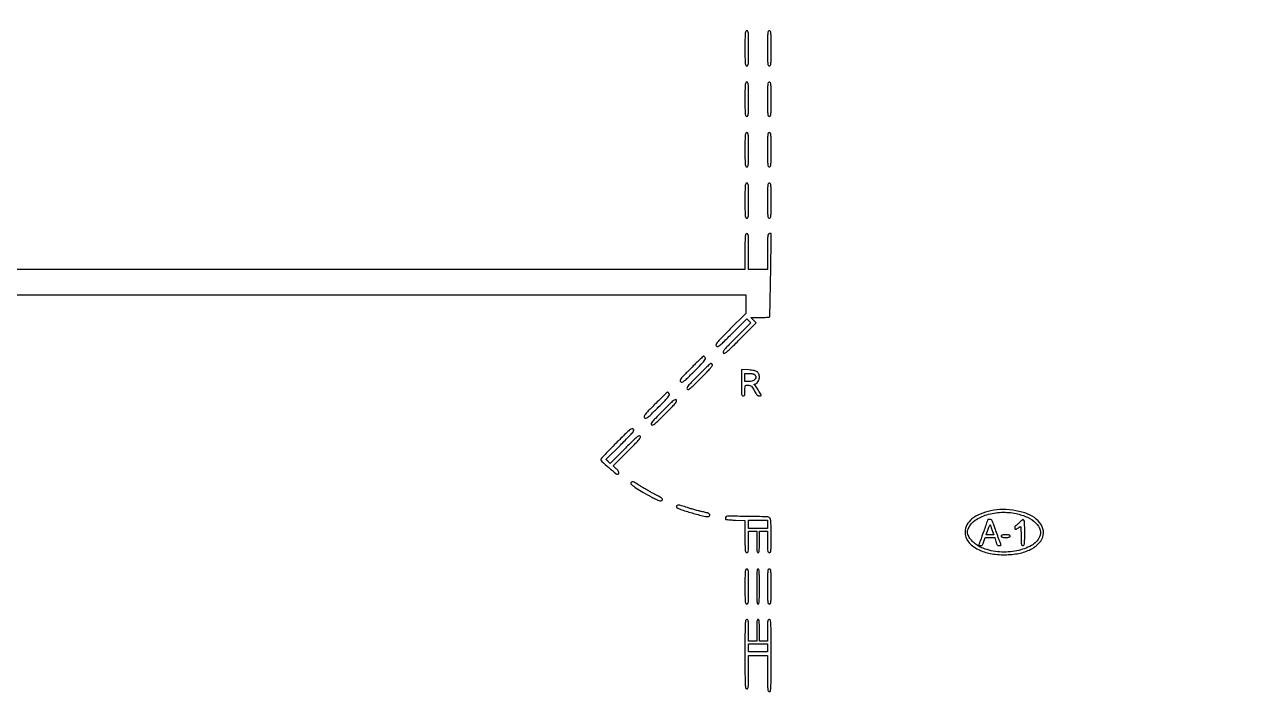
# Model space of a CAD drawing. Extents: x 0 to 1066, y 0 to 761.
# Drawn here: x 151.7 to 267.2, y 199.5 to 262.7 of the extents above; entities that cross this region are included whole.
import ezdxf

# ---------------------------------------------------------------- set-up
doc = ezdxf.new("R2010")
doc.units = 0
doc.header["$MEASUREMENT"] = 0

msp = doc.modelspace()

# ---------------------------------------------------------------- linework, layer by layer
for points in [[(183.390323, 95.266879, 0.000001), (192.989143, 95.254457, 0.000118)], [(352.558836, 95.240684, -0.000004), (375.624384, 95.211821, -0.198594)], [(479.458836, 95.240684, -0.000004), (502.524384, 95.211821, -0.198594)], [(289.192229, 95.24091, -0.000004), (312.172908, 95.212432, -0.198597)], [(393.551703, 95.267421, -0.000028), (416.092229, 95.24091, -0.000004), (439.072908, 95.212432, -0.198597)], [(542.992229, 95.24091, -0.000004), (565.972908, 95.212432, -0.198597)], [(606.442229, 95.24091, -0.000004), (629.422908, 95.212432, -0.198597)], [(669.892229, 95.24091, -0.000004), (692.872908, 95.212432, -0.198597)], [(119.687361, 366.639835, -0.000014), (111.744029, 365.646938, -0.000004), (103.636415, 364.633797, -0.031087)], [(375.823742, 112.056445, -0.000003), (375.794083, 98.149601, -0.198357)], [(119.687361, 303.189835, -0.000014), (111.744029, 302.196938, -0.000004), (103.636415, 301.183797, -0.031087)], [(119.687361, 239.739835, -0.000014), (111.744029, 238.746938, -0.000004), (103.636415, 237.733797, -0.031087)], [(151.90136, 126.727696, 0.000007), (163.955628, 114.675766, 0.000012), (174.108223, 104.525945)], [(247.69479, 97.969724, -0.000011), (217.15153, 97.968336, -0.000022), (186.984277, 97.968962, -0.015973)], [(136.5444, 237.3876), (177.9561, 237.3876), (219.3678, 237.3876), (219.3678, 236.521332), (219.3678, 235.655064), (217.910413, 234.19589, 0.001736), (216.999704, 233.277709, 0.0234), (216.683716, 232.925363, 0.082721), (216.570124, 232.726597, 0.292846), (216.600129, 232.589614, 0.281249), (216.733833, 232.55731, 0.091489), (216.920455, 232.65775, 0.025244), (217.248287, 232.949183, 0.001875), (218.099136, 233.792435), (219.451041, 235.142359), (219.6404, 234.953), (219.829759, 234.763641), (218.479835, 233.411736, 0.002303), (217.699024, 232.622541, 0.021106), (217.376124, 232.264074, 0.054019), (217.237789, 232.054355, 0.326008), (217.256769, 231.932974, 0.336318), (217.381106, 231.915892, 0.047021), (217.608455, 232.073546, 0.019327), (217.997997, 232.428473, 0.002107), (218.859003, 233.283302), (220.334379, 234.760487), (220.089062, 235.016544), (219.843744, 235.2726), (220.700579, 235.2726, 0.006924), (221.031661, 235.277185, 0.010794), (221.316568, 235.291238, 0.005221), (221.554484, 235.310627, 0.24257), (221.594348, 235.33605, 0.126055), (221.609928, 235.390985, 0.000165), (221.638378, 236.517806, 0.001414), (221.666291, 237.781487, 0.000869), (221.692372, 239.26995), (221.753463, 243.1404), (221.575832, 243.1404, 0.270383), (221.473716, 243.080824, 0.102841), (221.42157, 242.917789, 0.024692), (221.401433, 242.553513, 0.001463), (221.3982, 241.4484), (221.3982, 239.7564), (220.5099, 239.7564), (219.6216, 239.7564), (219.6216, 241.4484, 0.001547), (219.618248, 242.531875, 0.023375), (219.598335, 242.90775, 0.089188), (219.549259, 243.07999, 0.286287), (219.4524, 243.1404, 0.286287), (219.355541, 243.07999, 0.089188), (219.306465, 242.90775, 0.023375), (219.286552, 242.531875, 0.001547), (219.2832, 241.4484), (219.2832, 239.7564), (181.23435, 239.75644, -0.000135), (165.936363, 239.760576, -0.000158), (151.436115, 239.772989, -0.000139), (139.182204, 239.790755, -0.00098)], [(239.20585, 95.205082, -0.000005), (248.794953, 95.18257, -0.198296)]]:
    msp.add_lwpolyline(points, format="xyb")
for points in [[(409.06215, 749.15415), (40.8618, 749.132981), (40.8618, 380.65769), (40.8618, 12.1824), (501.2973, 12.1824), (961.7328, 12.1824), (961.7328, 380.646631), (961.7328, 749.110861), (961.41555, 749.1633, 0.040886), (961.153339, 749.184871, 0.000002), (934.190609, 749.194398, 0.000089), (904.448031, 749.199508, 0.000054), (869.1804, 749.195529, -0.000029), (813.61687, 749.186499, -0.000004), (696.10453, 749.175037, -0.000004), (556.774728, 749.163736, -0.000004)], [(219.2832, 260.5257, 0.001596), (219.286568, 259.470467, 0.023961), (219.306519, 259.103363, 0.091778), (219.355771, 258.93541, 0.282824), (219.4524, 258.876, 0.282824), (219.549029, 258.93541, 0.091778), (219.598281, 259.103363, 0.023961), (219.618232, 259.470467, 0.001596), (219.6216, 260.5257, 0.001596), (219.618232, 261.580933, 0.023961), (219.598281, 261.948037, 0.091778), (219.549029, 262.11599, 0.282824), (219.4524, 262.1754, 0.282824), (219.355771, 262.11599, 0.091778), (219.306519, 261.948037, 0.023961), (219.286568, 261.580933, 0.001596)], [(221.3982, 260.5257, 0.001596), (221.401568, 259.470467, 0.023961), (221.421519, 259.103363, 0.091778), (221.470771, 258.93541, 0.282824), (221.5674, 258.876, 0.282824), (221.664029, 258.93541, 0.091778), (221.713281, 259.103363, 0.023961), (221.733232, 259.470467, 0.001596), (221.7366, 260.5257, 0.001596), (221.733232, 261.580933, 0.023961), (221.713281, 261.948037, 0.091778), (221.664029, 262.11599, 0.282824), (221.5674, 262.1754, 0.282824), (221.470771, 262.11599, 0.091778), (221.421519, 261.948037, 0.023961), (221.401568, 261.580933, 0.001596)], [(219.2832, 255.7458, 0.001648), (219.286584, 254.718809, 0.024577), (219.306576, 254.360475, 0.094461), (219.356001, 254.196789, 0.279234), (219.4524, 254.1384, 0.279234), (219.548799, 254.196789, 0.094461), (219.598224, 254.360475, 0.024577), (219.618216, 254.718809, 0.001648), (219.6216, 255.7458, 0.001648), (219.618216, 256.772791, 0.024577), (219.598224, 257.131125, 0.094461), (219.548799, 257.294811, 0.279234), (219.4524, 257.3532, 0.279234), (219.356001, 257.294811, 0.094461), (219.306576, 257.131125, 0.024577), (219.286584, 256.772791, 0.001648)], [(221.3982, 255.7458, 0.001648), (221.401584, 254.718809, 0.024577), (221.421576, 254.360475, 0.094461), (221.471001, 254.196789, 0.279234), (221.5674, 254.1384, 0.279234), (221.663799, 254.196789, 0.094461), (221.713224, 254.360475, 0.024577), (221.733216, 254.718809, 0.001648), (221.7366, 255.7458, 0.001648), (221.733216, 256.772791, 0.024577), (221.713224, 257.131125, 0.094461), (221.663799, 257.294811, 0.279234), (221.5674, 257.3532, 0.279234), (221.471001, 257.294811, 0.094461), (221.421576, 257.131125, 0.024577), (221.401584, 256.772791, 0.001648)], [(219.2832, 251.0082, 0.001648), (219.286584, 249.981209, 0.024577), (219.306576, 249.622875, 0.094461), (219.356001, 249.459189, 0.279234), (219.4524, 249.4008, 0.279234), (219.548799, 249.459189, 0.094461), (219.598224, 249.622875, 0.024577), (219.618216, 249.981209, 0.001648), (219.6216, 251.0082, 0.001648), (219.618216, 252.035191, 0.024577), (219.598224, 252.393525, 0.094461), (219.548799, 252.557211, 0.279234), (219.4524, 252.6156, 0.279234), (219.356001, 252.557211, 0.094461), (219.306576, 252.393525, 0.024577), (219.286584, 252.035191, 0.001648)], [(221.3982, 251.0082, 0.001648), (221.401584, 249.981209, 0.024577), (221.421576, 249.622875, 0.094461), (221.471001, 249.459189, 0.279234), (221.5674, 249.4008, 0.279234), (221.663799, 249.459189, 0.094461), (221.713224, 249.622875, 0.024577), (221.733216, 249.981209, 0.001648), (221.7366, 251.0082, 0.001648), (221.733216, 252.035191, 0.024577), (221.713224, 252.393525, 0.094461), (221.663799, 252.557211, 0.279234), (221.5674, 252.6156, 0.279234), (221.471001, 252.557211, 0.094461), (221.421576, 252.393525, 0.024577), (221.401584, 252.035191, 0.001648)], [(219.2832, 246.2283, 0.001596), (219.286568, 245.173067, 0.023961), (219.306519, 244.805962, 0.091778), (219.355771, 244.63801, 0.282824), (219.4524, 244.5786, 0.282824), (219.549029, 244.63801, 0.091778), (219.598281, 244.805962, 0.023961), (219.618232, 245.173067, 0.001596), (219.6216, 246.2283, 0.001596), (219.618232, 247.283533, 0.023961), (219.598281, 247.650637, 0.091778), (219.549029, 247.81859, 0.282824), (219.4524, 247.878, 0.282824), (219.355771, 247.81859, 0.091778), (219.306519, 247.650637, 0.023961), (219.286568, 247.283533, 0.001596)], [(221.3982, 246.2283, 0.001596), (221.401568, 245.173067, 0.023961), (221.421519, 244.805962, 0.091778), (221.470771, 244.63801, 0.282824), (221.5674, 244.5786, 0.282824), (221.664029, 244.63801, 0.091778), (221.713281, 244.805962, 0.023961), (221.733232, 245.173067, 0.001596), (221.7366, 246.2283, 0.001596), (221.733232, 247.283533, 0.023961), (221.713281, 247.650637, 0.091778), (221.664029, 247.81859, 0.282824), (221.5674, 247.878, 0.282824), (221.470771, 247.81859, 0.091778), (221.421519, 247.650637, 0.023961), (221.401568, 247.283533, 0.001596)], [(214.223554, 230.509088, 0.002192), (213.51778, 229.795629, 0.030756), (213.281625, 229.523151, 0.122013), (213.213052, 229.365285, 0.255926), (213.255609, 229.242697, 0.243054), (213.386423, 229.208079, 0.110228), (213.551439, 229.285308, 0.030027), (213.830392, 229.528655, 0.002265), (214.542954, 230.236248, 0.003026), (215.175404, 230.877722, 0.023293), (215.455515, 231.193455, 0.05451), (215.578764, 231.385658, 0.296782), (215.565166, 231.502639, 0.022419), (215.519193, 231.553236, 0.027497), (215.471761, 231.595978, 0.027808), (215.428972, 231.626709, 0.14277), (215.401216, 231.6348, 0.192281), (215.364476, 231.620129, 0.000749), (215.032893, 231.304122, 0.003635), (214.658134, 230.940644, 0.00226)], [(214.88925, 229.821161, 0.002863), (214.240964, 229.164055, 0.02443), (213.966906, 228.854135, 0.062848), (213.852535, 228.667459, 0.286709), (213.868827, 228.546868, 0.329168), (213.978626, 228.519756, 0.070597), (214.158054, 228.626064, 0.024531), (214.467178, 228.899872, 0.002625), (215.149131, 229.57341, 0.003756), (215.730576, 230.162525, 0.017678), (216.049663, 230.514817, 0.024017), (216.2282, 230.748408, 0.336196), (216.223821, 230.847703, 0.02673), (216.184792, 230.889921, 0.030897), (216.143231, 230.9256, 0.032372), (216.104897, 230.950875, 0.130276), (216.078016, 230.958, 0.192354), (216.041261, 230.943317, 0.000735), (215.706431, 230.624053, 0.003601), (215.328087, 230.256984, 0.002238)], [(218.9448, 229.14997, 0.002295), (218.948381, 228.369853, 0.031685), (218.968842, 228.088246, 0.122281), (219.019619, 227.960831, 0.241596), (219.114, 227.9124, 0.12648), (219.203732, 227.935468, 0.188641), (219.255, 227.997, 0.072107), (219.278233, 228.126302, 0.008455), (219.2832, 228.42, -0.006804), (219.287737, 228.753354, -0.107122), (219.314673, 228.863118, -0.236036), (219.38022, 228.913271, -0.047421), (219.530957, 228.9276, -0.074776), (219.72922, 228.897783, -0.110063), (219.881696, 228.810927, -0.070234), (220.026765, 228.636413, -0.016386), (220.216593, 228.305269, 0.020012), (220.325776, 228.117965, 0.056371), (220.420999, 228.000309, 0.084269), (220.514386, 227.935091, 0.110822), (220.615505, 227.9124, 0.026857), (220.688498, 227.916324, 0.042344), (220.750042, 227.92829, 0.051907), (220.793397, 227.945627, 0.278555), (220.806, 227.966493, 0.138077), (220.775163, 228.07603, 0.004507), (220.531415, 228.466676, 0.005591), (220.284123, 228.845737, 0.100482), (220.181564, 228.947455, -0.022646), (220.140014, 228.977512, -0.261051), (220.132659, 228.995481, -0.340189), (220.144546, 229.007546, -0.031099), (220.189354, 229.010905, 0.174213), (220.335627, 229.065563, 0.065047), (220.485377, 229.230123, 0.061515), (220.598536, 229.444576, 0.090913), (220.6368, 229.65328, 0.084064), (220.583611, 229.967403, 0.158572), (220.429646, 230.169937, 0.10887), (220.138615, 230.289359, 0.028678), (219.635525, 230.347554), (218.9448, 230.38754)], [(220.134762, 229.939823, -0.068204), (220.197345, 229.894423, -0.055882), (220.250331, 229.830919, -0.057684), (220.286306, 229.759827, -0.088537), (220.2984, 229.692066, -0.124082), (220.253567, 229.514191, -0.123124), (220.129701, 229.378213, -0.095765), (219.927731, 229.293769, -0.051312), (219.657857, 229.266), (219.2832, 229.266), (219.2832, 229.6467), (219.2832, 230.0274), (219.627162, 230.0274, -0.022391), (219.770854, 230.020962, -0.020327), (219.918153, 230.001674, -0.020814), (220.048492, 229.973557, -0.059396)], [(210.839554, 227.125088, 0.002192), (210.13378, 226.411629, 0.030756), (209.897625, 226.139151, 0.122013), (209.829052, 225.981285, 0.255926), (209.871609, 225.858697, 0.243054), (210.002423, 225.824079, 0.110228), (210.167439, 225.901308, 0.030027), (210.446392, 226.144655, 0.002265), (211.158954, 226.852248, 0.003026), (211.791404, 227.493722, 0.023293), (212.071515, 227.809455, 0.05451), (212.194764, 228.001658, 0.296782), (212.181166, 228.118639, 0.022419), (212.135193, 228.169236, 0.027497), (212.087761, 228.211978, 0.027808), (212.044972, 228.242709, 0.14277), (212.017216, 228.2508, 0.192281), (211.980476, 228.236129, 0.000749), (211.648893, 227.920122, 0.003635), (211.274134, 227.556644, 0.00226)], [(211.55608, 226.488007, 0.002608), (210.879933, 225.803458, 0.024575), (210.606073, 225.494263, 0.071202), (210.500162, 225.314969, 0.328471), (210.527494, 225.204873, 0.288218), (210.648928, 225.188812, 0.06209), (210.83777, 225.305568, 0.024114), (211.15195, 225.58447, 0.002799), (211.821234, 226.246303, 0.002683), (212.490397, 226.922686, 0.02474), (212.763866, 227.231235, 0.068954), (212.872474, 227.413229, 0.305436), (212.849821, 227.529437, 0.307026), (212.733299, 227.5518, 0.068006), (212.549856, 227.441348, 0.024496), (212.23865, 227.164659, 0.002655)], [(207.19256, 223.478069, 0.003799), (206.632776, 222.909015, 0.00615), (206.166407, 222.415661, 0.001671), (205.770018, 221.982975, 0.277706), (205.757999, 221.922611, 0.124677), (205.861002, 221.769862, 0.002889), (206.518431, 221.188988, 0.002254), (207.193094, 220.605134, 0.172573), (207.324399, 220.554647, 0.219751), (207.437765, 220.603559, 0.236042), (207.469448, 220.71928, 0.112966), (207.391451, 220.893311, 0.051032), (207.220378, 221.077578), (206.919443, 221.341801), (208.255966, 222.680285, 0.002326), (209.029127, 223.461817, 0.021325), (209.348585, 223.816838, 0.054925), (209.484804, 224.0246, 0.324742), (209.465588, 224.145669, 0.326151), (209.344281, 224.164605, 0.054221), (209.135098, 224.026348, 0.021141), (208.77758, 223.703402, 0.002305), (207.990245, 222.922147), (206.641802, 221.571725), (206.445483, 221.756157), (206.249164, 221.940589), (207.609309, 223.30261, 0.001814), (208.464086, 224.164801, 0.02542), (208.754101, 224.491081, 0.09653), (208.85048, 224.674714, 0.289205), (208.814038, 224.80528, 0.282019), (208.672358, 224.831912, 0.080668), (208.470428, 224.714965, 0.023287), (208.115425, 224.395667, 0.001737)], [(208.591954, 219.745757, 0.330417), (208.634016, 219.594854, 0.015693), (209.085031, 219.266477, 0.019097), (209.715317, 218.871535, 0.009246), (210.549072, 218.412719, 0.005758), (210.983206, 218.190517, 0.035245), (211.215764, 218.094626, 0.078143), (211.363209, 218.070126, 0.177174), (211.468177, 218.107495, 0.032425), (211.538192, 218.173716, 0.216795), (211.552962, 218.218073, 0.184372), (211.5302, 218.262862, 0.022759), (211.444189, 218.333913, 0.029137), (211.349872, 218.39661, 0.004824), (211.160275, 218.504856, 0.005283), (210.934443, 218.627805, 0.004651), (210.6963, 218.751388, -0.008788), (210.423371, 218.895901, -0.004625), (210.089192, 219.08449, -0.004599), (209.750401, 219.284011, -0.007064), (209.461149, 219.463573, 0.00599), (209.001551, 219.750252, 0.058018), (208.793012, 219.845847, 0.198241), (208.673933, 219.8366, 0.185972)], [(212.8536, 217.522048, 0.239656), (212.900618, 217.429587, 0.052484), (213.059853, 217.337345, 0.027339), (213.349982, 217.226311, 0.005209), (213.88995, 217.059026, 0.004167), (215.03057, 216.728965, 0.029723), (215.59201, 216.607, 0.083703), (215.881673, 216.61063, 0.362551), (215.9838, 216.732962, 0.195473), (215.948676, 216.819373, 0.095649), (215.849427, 216.888434, 0.04319), (215.657664, 216.954305, 0.00794), (215.292821, 217.03922, -0.00943), (214.976282, 217.113887, -0.005238), (214.593084, 217.216229, -0.005222), (214.20718, 217.327993, -0.008405), (213.881051, 217.432157, 0.007505), (213.32859, 217.609707, 0.052217), (213.050295, 217.663692, 0.167696), (212.911578, 217.629005, 0.253602)], [(242.3367, 217.127927, 0.042721), (241.319682, 216.811686, 0.07434), (240.561177, 216.361879, 0.094625), (240.089709, 215.800346, 0.12241), (239.913378, 215.153497, 0.085642), (239.98553, 214.670681, 0.083403), (240.215464, 214.235024, 0.071063), (240.611739, 213.845461, 0.042344), (241.176573, 213.4989, 0.070944), (242.282941, 213.127287, 0.046458), (243.624933, 213.006795, 0.046451), (244.966432, 213.136166, 0.07081), (246.071362, 213.515076, 0.084893), (246.874331, 214.114326, 0.145283), (247.251266, 214.853178, 0.157862), (247.149325, 215.63327, 0.105329), (246.597481, 216.354733, 0.086629), (245.799702, 216.827668, 0.045726), (244.687185, 217.136648, 0.044038), (243.467329, 217.24857, 0.054944)], [(217.463167, 216.500441, 0.046801), (217.449555, 216.451695, 0.051078), (217.445789, 216.402694, 0.057338), (217.451717, 216.360602, 0.133518), (217.46741, 216.33319, 0.172718), (217.511039, 216.312472, 0.00337), (217.761734, 216.288702, 0.007677), (218.057943, 216.267207, 0.005022), (218.400002, 216.251103), (219.2832, 216.218409), (219.2832, 214.705205, 0.001776), (219.286625, 213.7411, 0.026068), (219.306715, 213.402301, 0.100786), (219.356514, 213.24803, 0.270753), (219.4524, 213.192, 0.212584), (219.545577, 213.233491, 0.142907), (219.596925, 213.34005, 0.038318), (219.617825, 213.575461, 0.002988), (219.6216, 214.2072), (219.6216, 215.2224), (220.0023, 215.2224), (220.383, 215.2224), (220.383, 214.2072, 0.004073), (220.387486, 213.656447, 0.027022), (220.406794, 213.38235, 0.062466), (220.443744, 213.237109, 0.308488), (220.5099, 213.192, 0.308488), (220.576056, 213.237109, 0.062466), (220.613006, 213.38235, 0.027022), (220.632314, 213.656447, 0.004073), (220.6368, 214.2072), (220.6368, 215.2224), (221.0175, 215.2224), (221.3982, 215.2224), (221.3982, 214.2072, 0.002988), (221.401975, 213.575461, 0.038318), (221.422875, 213.34005, 0.142907), (221.474223, 213.233491, 0.212584), (221.5674, 213.192, 0.276051), (221.663602, 213.249494, 0.096838), (221.713172, 213.409543, 0.02513), (221.733201, 213.760358, 0.001695), (221.7366, 214.763143, 0.003258), (221.731467, 215.550723, 0.013615), (221.712384, 216.024453, 0.017419), (221.680896, 216.331104, 0.163494), (221.622702, 216.448184, 0.192724), (221.342002, 216.568393, 0.002819), (219.502819, 216.60187, 0.002139), (217.633882, 216.617353, 0.311793)], [(244.7055, 216.871176, -0.055055), (245.780299, 216.517575, -0.089515), (246.567672, 215.971483, -0.124992), (246.951889, 215.326362, -0.184949), (246.901597, 214.677068, -0.158662), (246.139779, 213.871942, -0.075145), (244.781561, 213.378738, -0.067197), (243.156212, 213.274377, -0.072113), (241.60231, 213.61216, -0.047796), (241.168658, 213.823535, -0.041485), (240.760456, 214.122404, -0.043338), (240.42943, 214.464286, -0.075652), (240.229919, 214.803529, -0.01924), (240.153759, 215.017378, -0.083112), (240.135292, 215.150521, -0.080131), (240.16083, 215.28479, -0.017152), (240.249603, 215.505657, -0.142795), (240.865621, 216.236805, -0.07253), (241.962023, 216.755884, -0.06427), (243.318735, 216.98738, -0.0622)], [(242.040595, 216.30105, -0.084799), (242.034091, 216.263034, -0.000052), (241.66812, 215.224262, -0.000388), (241.332576, 214.274528, -0.009822), (241.235575, 214.01685, 0.060048), (241.215983, 213.943119, 0.230938), (241.230232, 213.899262, 0.170663), (241.278325, 213.875154, 0.031659), (241.378579, 213.8688, 0.086283), (241.486694, 213.887597, 0.134827), (241.563523, 213.941559, 0.082591), (241.625596, 214.04857, 0.018432), (241.693068, 214.2495), (241.805476, 214.6302), (242.250443, 214.6302), (242.695411, 214.6302), (242.802, 214.2495, 0.017944), (242.867385, 214.04459, 0.087286), (242.927612, 213.939131, 0.141822), (243.004834, 213.886752, 0.078722), (243.118146, 213.8688, 0.029308), (243.223292, 213.874968, 0.166988), (243.273022, 213.898876, 0.236769), (243.287864, 213.942666, 0.061225), (243.26809, 214.01685, -0.006965), (243.145801, 214.333206, -0.001209), (242.924545, 214.93464, -0.001323), (242.704817, 215.541387, -0.005089), (242.573052, 215.92035, 0.017403), (242.494281, 216.1301, 0.074917), (242.425522, 216.243875, 0.125362), (242.345816, 216.301772, 0.094981), (242.239249, 216.3222, 0.00999), (242.163084, 216.320678, 0.016528), (242.098952, 216.315987, 0.010464), (242.047848, 216.309462, 0.371455)], [(245.013343, 216.0261, -0.012896), (244.9007, 215.912685, -0.017658), (244.793263, 215.816979, -0.014513), (244.700538, 215.744513, -0.159931), (244.656327, 215.73, 0.204456), (244.626619, 215.717322, 0.08356), (244.601432, 215.680297, 0.063783), (244.584309, 215.625571, 0.043988), (244.5786, 215.5608, 0.070209), (244.595037, 215.444318, 0.293543), (244.645828, 215.399827, 0.173201), (244.73294, 215.417002, 0.027481), (244.87968, 215.515809, -0.016032), (244.947206, 215.563559, -0.018737), (245.014299, 215.604323, -0.017988), (245.072982, 215.634319, -0.098864), (245.10735, 215.642709, -0.399962), (245.132848, 215.62041, -0.004939), (245.152162, 215.383672, -0.011183), (245.166239, 215.09752, -0.006698), (245.1708, 214.7571, 0.003595), (245.174733, 214.209995, 0.043488), (245.195979, 214.000987, 0.15568), (245.247515, 213.905998, 0.193568), (245.34, 213.8688, 0.240299), (245.434322, 213.916909, 0.123223), (245.485133, 214.043287, 0.031956), (245.505611, 214.322638, 0.002322), (245.5092, 215.0955, 0.0048), (245.500357, 216.016594, 0.118137), (245.436623, 216.261705, 0.464027), (245.305009, 216.290076, 0.039521)], [(242.466755, 215.28585), (242.616544, 214.884), (242.254238, 214.884), (241.891932, 214.884), (242.069743, 215.398418, -0.011999), (242.140493, 215.588224, -0.026422), (242.205517, 215.728659, -0.047278), (242.255834, 215.805301, -0.601846), (242.28226, 215.800268, 0.009837), (242.304096, 215.734095, 0.001488), (242.350771, 215.602723, 0.001668), (242.406862, 215.447956, 0.001442)], [(243.3096, 214.7571, 0.200296), (243.334562, 214.697287, 0.122766), (243.40125, 214.657695, 0.058865), (243.524443, 214.636058, 0.014068), (243.7326, 214.6302, 0.014068), (243.940757, 214.636058, 0.058865), (244.06395, 214.657695, 0.122766), (244.130638, 214.697287, 0.200296), (244.1556, 214.7571, 0.200296), (244.130638, 214.816913, 0.122766), (244.06395, 214.856505, 0.058865), (243.940757, 214.878142, 0.014068), (243.7326, 214.884, 0.014068), (243.524443, 214.878142, 0.058865), (243.40125, 214.856505, 0.122766), (243.334562, 214.816913, 0.200296)], [(219.2832, 210.0195, 0.001596), (219.286568, 208.964267, 0.023961), (219.306519, 208.597162, 0.091778), (219.355771, 208.42921, 0.282824), (219.4524, 208.3698, 0.282824), (219.549029, 208.42921, 0.091778), (219.598281, 208.597162, 0.023961), (219.618232, 208.964267, 0.001596), (219.6216, 210.0195, 0.001596), (219.618232, 211.074733, 0.023961), (219.598281, 211.441837, 0.091778), (219.549029, 211.60979, 0.282824), (219.4524, 211.6692, 0.282824), (219.355771, 211.60979, 0.091778), (219.306519, 211.441837, 0.023961), (219.286568, 211.074733, 0.001596)], [(220.383, 210.0195, 0.00225), (220.387137, 209.100281, 0.016945), (220.405777, 208.6659, 0.032323), (220.439819, 208.42675, 0.355082), (220.5099, 208.3698, 0.355082), (220.579981, 208.42675, 0.032323), (220.614023, 208.6659, 0.016945), (220.632663, 209.100281, 0.00225), (220.6368, 210.0195, 0.00225), (220.632663, 210.938719, 0.016945), (220.614023, 211.3731, 0.032323), (220.579981, 211.61225, 0.355082), (220.5099, 211.6692, 0.355082), (220.439819, 211.61225, 0.032323), (220.405777, 211.3731, 0.016945), (220.387137, 210.938719, 0.00225)], [(221.3982, 210.0195, 0.001596), (221.401568, 208.964267, 0.023961), (221.421519, 208.597162, 0.091778), (221.470771, 208.42921, 0.282824), (221.5674, 208.3698, 0.282824), (221.664029, 208.42921, 0.091778), (221.713281, 208.597162, 0.023961), (221.733232, 208.964267, 0.001596), (221.7366, 210.0195, 0.001596), (221.733232, 211.074733, 0.023961), (221.713281, 211.441837, 0.091778), (221.664029, 211.60979, 0.282824), (221.5674, 211.6692, 0.282824), (221.470771, 211.60979, 0.091778), (221.421519, 211.441837, 0.023961), (221.401568, 211.074733, 0.001596)], [(219.2832, 203.6745, 0.00072), (219.286267, 201.545812, 0.012256), (219.305449, 200.845688, 0.036065), (219.348166, 200.502964, 0.357876), (219.4524, 200.4174, 0.275511), (219.548569, 200.474744, 0.097241), (219.598164, 200.634188, 0.025225), (219.618198, 200.98375, 0.001703), (219.6216, 201.9825), (219.6216, 203.5476), (220.5099, 203.5476), (221.3982, 203.5476), (221.3982, 201.8556, 0.001547), (221.401552, 200.772125, 0.023375), (221.421465, 200.39625, 0.089188), (221.470541, 200.22401, 0.286287), (221.5674, 200.1636, 0.36084), (221.672118, 200.250486, 0.033924), (221.714393, 200.60775, 0.0118), (221.733545, 201.334155, 0.00069), (221.7366, 203.5476, 0.00069), (221.733545, 205.761045, 0.0118), (221.714393, 206.48745, 0.033924), (221.672118, 206.844714, 0.36084), (221.5674, 206.9316, 0.212584), (221.474223, 206.890109, 0.142907), (221.422875, 206.78355, 0.038318), (221.401975, 206.548139, 0.002988), (221.3982, 205.9164), (221.3982, 204.9012), (221.0175, 204.9012), (220.6368, 204.9012), (220.6368, 205.9164, 0.004073), (220.632314, 206.467153, 0.027022), (220.613006, 206.74125, 0.062466), (220.576056, 206.886491, 0.308488), (220.5099, 206.9316, 0.308488), (220.443744, 206.886491, 0.062466), (220.406794, 206.74125, 0.027022), (220.387486, 206.467153, 0.004073), (220.383, 205.9164), (220.383, 204.9012), (220.0023, 204.9012), (219.6216, 204.9012), (219.6216, 205.9164, 0.002988), (219.617825, 206.548139, 0.038318), (219.596925, 206.78355, 0.142907), (219.545577, 206.890109, 0.212584), (219.4524, 206.9316, 0.357876), (219.348166, 206.846036, 0.036065), (219.305449, 206.503312, 0.012256), (219.286267, 205.803188, 0.00072)]]:
    msp.add_lwpolyline(points, format="xyb", close=True)
for points in [[(221.3982, 215.8569), (221.3982, 215.4762), (220.5099, 215.4762), (219.6216, 215.4762), (219.6216, 215.8569), (219.6216, 216.2376), (220.5099, 216.2376), (221.3982, 216.2376)], [(221.3982, 204.2667), (221.3982, 203.886), (220.5099, 203.886), (219.6216, 203.886), (219.6216, 204.2667), (219.6216, 204.6474), (220.5099, 204.6474), (221.3982, 204.6474)]]:
    msp.add_lwpolyline(points, close=True)

doc.saveas('drawing.dxf')
